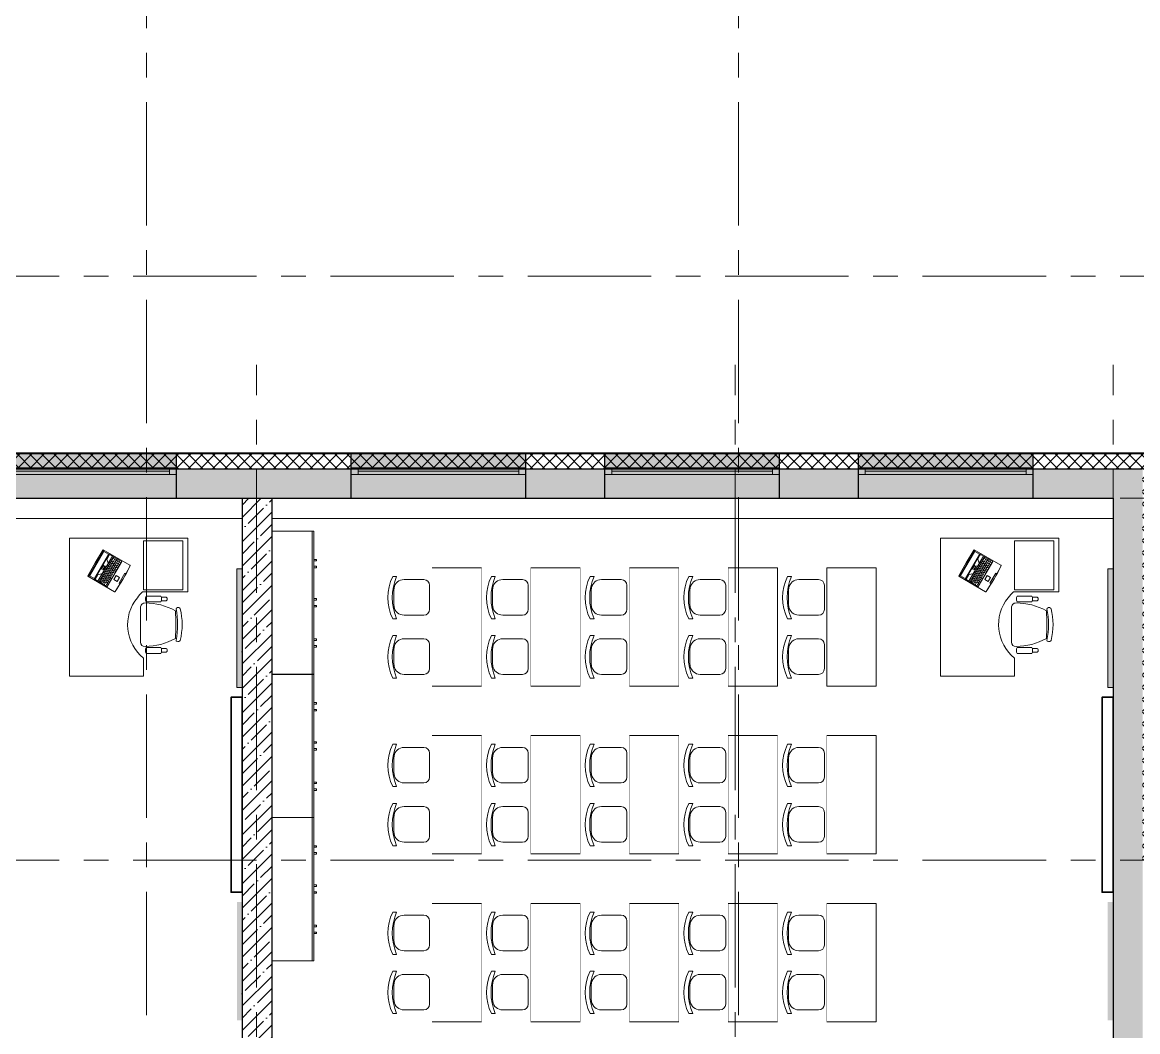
# Model space of a CAD drawing. Header units: millimetres. Extents: x -13407 to 95998, y -2611 to 109495.
# Drawn here: x 40313 to 51615, y 25741 to 35968 of the extents above; entities that cross this region are included whole.
import ezdxf

# ---------------------------------------------------------------- set-up
doc = ezdxf.new("R2010")
doc.units = ezdxf.units.MM
doc.linetypes.add('CENTER', pattern=[2, 1.25, -0.25, 0.25, -0.25])
for name, color, linetype, lineweight in [('АР_Навесной фасад', 5, 'Continuous', 5), ('АР_Окна БЛОК', 250, 'Continuous', 13), ('АР_Оси', 193, 'Continuous', 9), ('АР_Подоконники', 163, 'Continuous', 9), ('АР_Сущ Несущая стена', 202, 'Continuous', 30), ('АР_Утеплитель', 250, 'Continuous', 9), ('АР_Штриховка монолит', 250, 'Continuous', 9), ('ТХ_мебель передв', 250, 'Continuous', 13), ('ТХ_обор_комп принт', 30, 'Continuous', 13)]:
    doc.layers.add(name, color=color, linetype=linetype, lineweight=lineweight)
pattern_1 = [(45, (-951587.81, 109999.9), (-123.743687, 123.743687), []), (45, (-951464.07, 109999.9), (-123.743687, 123.743687), [218.75, -43.75, 0, -43.75])]

# ---------------------------------------------------------------- blocks, each defined once
blk = doc.blocks.new('*U201')
h = blk.add_hatch(color=253)
h.dxf.hatch_style = 1
h.paths.add_polyline_path([(-1770, -240), (0, -240), (0, 220), (-1770, 220)])
at = {"color": 253, "lineweight": 30}
for p, q in [((-1770, -240), (-1770, 220)), ((0, -240), (0, 220))]:
    blk.add_line(p, q, dxfattribs=at)
at = {"color": 253}
for p, q in [((0, 220), (-1770, 220)), ((-1770, 70), (0, 70)), ((-1770, 0), (0, 0)), ((-1700, 0), (-1700, 70)), ((-1700, 35), (-70, 35)), ((-70, 0), (-70, 70)), ((-1770, -240), (0, -240)), ((-1770, -240), (-1770, -240)), ((-1770, -240), (-1770, -240)), ((0, -240), (0, -240)), ((0, -240), (0, -240))]:
    blk.add_line(p, q, dxfattribs=at)
blk = doc.blocks.new('*U184')
h = blk.add_hatch(color=253)
h.dxf.hatch_style = 1
h.paths.add_polyline_path([(-1770, -240), (0, -240), (0, 220), (-1770, 220)])
at = {"color": 253, "lineweight": 30}
for p, q in [((-1770, -240), (-1770, 220)), ((0, -240), (0, 220))]:
    blk.add_line(p, q, dxfattribs=at)
at = {"color": 253}
for p, q in [((0, 220), (-1770, 220)), ((-1770, 70), (0, 70)), ((-1770, 0), (0, 0)), ((-1700, 0), (-1700, 70)), ((-1700, 35), (-70, 35)), ((-70, 0), (-70, 70)), ((-1770, -240), (0, -240)), ((-1770, -240), (-1770, -240)), ((-1770, -240), (-1770, -240)), ((0, -240), (0, -240)), ((0, -240), (0, -240))]:
    blk.add_line(p, q, dxfattribs=at)
blk = doc.blocks.new('*U185')
h = blk.add_hatch(color=253)
h.dxf.hatch_style = 1
h.paths.add_polyline_path([(-1770, -240), (0, -240), (0, 220), (-1770, 220)])
at = {"color": 253, "lineweight": 30}
for p, q in [((-1770, -240), (-1770, 220)), ((0, -240), (0, 220))]:
    blk.add_line(p, q, dxfattribs=at)
at = {"color": 253}
for p, q in [((0, 220), (-1770, 220)), ((-1770, 70), (0, 70)), ((-1770, 0), (0, 0)), ((-1700, 0), (-1700, 70)), ((-1700, 35), (-70, 35)), ((-70, 0), (-70, 70)), ((-1770, -240), (0, -240)), ((-1770, -240), (-1770, -240)), ((-1770, -240), (-1770, -240)), ((0, -240), (0, -240)), ((0, -240), (0, -240))]:
    blk.add_line(p, q, dxfattribs=at)
blk = doc.blocks.new('*U186')
h = blk.add_hatch(color=253)
h.dxf.hatch_style = 1
h.paths.add_polyline_path([(-1770, -240), (0, -240), (0, 220), (-1770, 220)])
at = {"color": 253, "lineweight": 30}
for p, q in [((-1770, -240), (-1770, 220)), ((0, -240), (0, 220))]:
    blk.add_line(p, q, dxfattribs=at)
at = {"color": 253}
for p, q in [((0, 220), (-1770, 220)), ((-1770, 70), (0, 70)), ((-1770, 0), (0, 0)), ((-1700, 0), (-1700, 70)), ((-1700, 35), (-70, 35)), ((-70, 0), (-70, 70)), ((-1770, -240), (0, -240)), ((-1770, -240), (-1770, -240)), ((-1770, -240), (-1770, -240)), ((0, -240), (0, -240)), ((0, -240), (0, -240))]:
    blk.add_line(p, q, dxfattribs=at)
blk = doc.blocks.new('laptop')
at = {"color": 253}
for p, q in [((-150, 325), (-155, 323)), ((-150, 325), (-155, 323)), ((-155, 323), (-155, 10)), ((-155, 323), (-155, 10)), ((-150, 313), (-155, 311)), ((155, 248), (-155, 248)), ((0, 326), (-150, 325)), ((0, 326), (-150, 325)), ((0, 314), (-150, 313)), ((-147, 210), (-147, 234)), ((-143, 309), (-140, 310)), ((-143, 254), (-143, 309)), ((-140, 253), (-143, 254)), ((-140, 310), (140, 310)), ((140, 253), (-140, 253)), ((-137, 244), (-96, 244)), ((-68, 219), (-92, 243)), ((-19, 242), (-21, 242)), ((-21, 242), (-21, 237)), ((-21, 237), (-19, 237)), ((-19, 237), (-19, 242)), ((-6, 242), (-8, 242)), ((-8, 242), (-8, 237)), ((-8, 237), (-6, 237)), ((-6, 237), (-6, 242)), ((150, 325), (0, 326)), ((150, 325), (0, 326)), ((150, 313), (0, 314)), ((8, 242), (6, 242)), ((6, 242), (6, 237)), ((6, 237), (8, 237)), ((8, 237), (8, 242)), ((21, 242), (19, 242)), ((19, 242), (19, 237)), ((19, 237), (21, 237)), ((21, 237), (21, 242)), ((68, 219), (92, 243)), ((96, 244), (137, 244)), ((140, 310), (143, 309)), ((143, 254), (140, 253)), ((143, 309), (143, 254)), ((147, 234), (147, 210)), ((155, 323), (150, 325)), ((155, 323), (150, 325)), ((155, 311), (150, 313)), ((155, 10), (155, 323)), ((155, 10), (155, 323)), ((-147, 210), (-147, 100)), ((147, 210), (-147, 210)), ((-147, 210), (-72, 210)), ((-130, 194), (-147, 194)), ((147, 192), (-147, 192)), ((147, 173), (-147, 173)), ((147, 155), (-147, 155)), ((147, 137), (-147, 137)), ((147, 118), (-147, 118)), ((-138, 192), (-138, 173)), ((-130, 210), (-130, 194)), ((-129, 173), (-129, 155)), ((-128, 210), (-128, 194)), ((76, 194), (-128, 194)), ((-123, 155), (-123, 137)), ((-123, 118), (-123, 100)), ((-119, 192), (-119, 173)), ((-114, 137), (-114, 118)), ((-111, 210), (-111, 194)), ((-110, 173), (-110, 155)), ((-103, 155), (-103, 137)), ((-99, 192), (-99, 173)), ((-98, 118), (-98, 100)), ((-94, 210), (-94, 194)), ((-94, 137), (-94, 118)), ((-90, 173), (-90, 155)), ((-84, 155), (-84, 137)), ((-80, 192), (-80, 173)), ((-77, 210), (-77, 194)), ((-75, 137), (-75, 118)), ((-74, 118), (-74, 100)), ((-71, 173), (-71, 155)), ((-64, 155), (-64, 137)), ((-60, 210), (-60, 194)), ((-60, 192), (-60, 173)), ((-55, 137), (-55, 118)), ((-55, 118), (-55, 100)), ((-51, 173), (-51, 155)), ((-45, 155), (-45, 137)), ((-43, 210), (-43, 194)), ((-41, 192), (-41, 173)), ((-36, 137), (-36, 118)), ((-32, 173), (-32, 155)), ((-26, 210), (-26, 194)), ((-25, 155), (-25, 137)), ((-21, 226), (-21, 220)), ((21, 226), (-21, 226)), ((-21, 220), (21, 220)), ((-21, 192), (-21, 173)), ((-16, 137), (-16, 118)), ((-12, 173), (-12, 155)), ((-9, 210), (-9, 194)), ((-6, 155), (-6, 137)), ((-2, 192), (-2, 173)), ((3, 137), (3, 118)), ((7, 173), (7, 155)), ((8, 210), (8, 194)), ((9, 118), (9, 100)), ((14, 155), (14, 137)), ((18, 192), (18, 173)), ((21, 220), (21, 226)), ((23, 137), (23, 118)), ((25, 210), (25, 194)), ((27, 173), (27, 155)), ((29, 118), (29, 100)), ((33, 155), (33, 137)), ((37, 192), (37, 173)), ((42, 210), (42, 194)), ((42, 137), (42, 118)), ((46, 173), (46, 155)), ((48, 118), (48, 100)), ((53, 155), (53, 137)), ((57, 192), (57, 173)), ((59, 210), (59, 194)), ((62, 137), (62, 118)), ((66, 173), (66, 155)), ((68, 118), (68, 100)), ((69, 210), (69, 211)), ((69, 210), (69, 211)), ((147, 210), (69, 210)), ((72, 155), (72, 137)), ((76, 210), (76, 194)), ((76, 192), (76, 173)), ((79, 210), (79, 194)), ((147, 194), (79, 194)), ((81, 137), (81, 118)), ((85, 173), (85, 155)), ((87, 118), (87, 100)), ((90, 118), (90, 100)), ((92, 155), (92, 137)), ((96, 210), (96, 194)), ((96, 192), (96, 173)), ((105, 173), (105, 155)), ((109, 137), (109, 100)), ((113, 210), (113, 194)), ((129, 192), (129, 100)), ((130, 210), (130, 194)), ((147, 210), (147, 100)), ((-155, 10), (-155, 8)), ((-155, 8), (-152, 5)), ((-152, 5), (-150, 5)), ((-150, 5), (0, 0)), ((147, 100), (-147, 100)), ((-59, 14), (-59, 1)), ((59, 14), (-59, 14)), ((-59, 1), (-59, 14)), ((-59, 14), (59, 14)), ((0, 0), (150, 5)), ((59, 1), (59, 14)), ((59, 14), (59, 1)), ((150, 5), (153, 6)), ((153, 6), (155, 8)), ((155, 8), (155, 10))]:
    blk.add_line(p, q, dxfattribs=at)
blk.add_lwpolyline([(-52, 79), (-4, 79), (-4, 39), (-52, 39)], close=True, dxfattribs=at)
for centre, radius, start, end in [((-137, 234), 10, 90, 180), ((-96, 239), 5, 45, 90), ((96, 239), 5, 90, 135), ((137, 234), 10, 0, 90), ((-72, 215), 5, 270, 45), ((72, 215), 5, 135, 236.1175), ((-150, 10), 5, 180, 266.4167), ((0, 2405), 2405, 266.4167, 273.5833), ((150, 10), 5, 273.5833, 0)]:
    blk.add_arc(centre, radius, start, end, dxfattribs=at)
blk = doc.blocks.new('мваи')
at = {"color": 253}
for points in [[(95699, 222916), (95154, 222916), (95154, 221715), (96551, 221715), (96551, 222466), (96371, 222466)], [(95699, 222456), (95699, 222916)], [(95752, 222694), (95752, 222646)], [(95789, 222694), (95789, 222646)], [(96271, 222694), (96271, 222646)], [(96308, 222694), (96308, 222646)], [(95741, 222641), (95741, 222493)], [(95800, 222641), (95800, 222493)], [(96260, 222641), (96260, 222493)], [(96324, 222641), (96324, 222493)], [(96551, 222466), (96551, 221715), (95154, 221715)]]:
    blk.add_lwpolyline(points, dxfattribs=at)
blk.add_lwpolyline([(95180, 222864), (95678, 222864), (95678, 222466), (95180, 222466)], close=True, dxfattribs=at)
blk.add_lwpolyline([(96250, 222482, 0.127479), (96170, 222789, 0.028308), (95890, 222789, 0.127479), (95810, 222482, 0.416667), (95858, 222435), (96207, 222435)], format="xyb", dxfattribs=at)
for centre, radius, start, end in [((96030, 222190), 667, 75.9812, 104.0188), ((96030, 221982), 829, 78.7648, 101.2352)]:
    blk.add_arc(centre, radius, start, end, dxfattribs=at)
for points in [[(95868, 222795), (95858, 222800), (95852, 222821), (95863, 222832)], [(95863, 222832), (95863, 222837), (95868, 222837), (95868, 222837)], [(96191, 222837), (96202, 222832), (96207, 222816), (96197, 222800)], [(96197, 222800), (96197, 222800), (96197, 222795), (96191, 222795)], [(95741, 222641), (95757, 222652), (95778, 222652), (95800, 222641)], [(95752, 222694), (95757, 222705), (95768, 222710), (95778, 222705)], [(95778, 222705), (95784, 222699), (95784, 222699), (95789, 222694)], [(96260, 222641), (96281, 222652), (96302, 222652), (96324, 222641)], [(96271, 222694), (96276, 222705), (96292, 222710), (96302, 222705)], [(96302, 222705), (96302, 222699), (96308, 222699), (96308, 222694)], [(95757, 222403), (95736, 222419), (95715, 222435), (95699, 222456)], [(95800, 222493), (95778, 222482), (95757, 222482), (95741, 222493)], [(96371, 222466), (96218, 222281), (95942, 222249), (95757, 222403)], [(96250, 222482), (96255, 222456), (96234, 222435), (96207, 222435)], [(96324, 222493), (96302, 222482), (96281, 222482), (96260, 222493)]]:
    blk.add_open_spline(points, degree=3, dxfattribs=at)
at = {"color": 253, "rotation": 150}
blk.add_blockref('laptop', (95567, 222259), dxfattribs=at)
blk = doc.blocks.new('Стул парты')
at = {"color": 253}
for points in [[(-95, -360, -0.36493), (-180, -259), (-180, -58, -0.414078), (-122, 0), (122, 0, -0.414078), (180, -58), (180, -259, -0.36493), (95, -360, -0.041656)], [(-212, -334, 0.203875), (217, -334), (217, -374, -0.227009), (-212, -374)]]:
    blk.add_lwpolyline(points, format="xyb", close=True, dxfattribs=at)
blk = doc.blocks.new('У018')
at = {"layer": 'ТХ_мебель передв', "color": 253, "ltscale": 100, "const_width": 2}
blk.add_lwpolyline([(94750, 82280), (95250, 82280), (95250, 81080), (94750, 81080)], close=True, dxfattribs=at)
blk = doc.blocks.new('тумба под доской')
at = {"color": 253}
for points in [[(-1451, -426), (0, -426), (0, 0), (-1451, 0)], [(-1165, -453), (-1149, -453), (-1149, -426), (-1165, -426)], [(-1096, -453), (-1080, -453), (-1080, -426), (-1096, -426)], [(-768, -453), (-752, -453), (-752, -426), (-768, -426)], [(-699, -453), (-683, -453), (-683, -426), (-699, -426)], [(-360, -453), (-344, -453), (-344, -426), (-360, -426)], [(-291, -453), (-275, -453), (-275, -426), (-291, -426)]]:
    blk.add_lwpolyline(points, close=True, dxfattribs=at)
blk.add_lwpolyline([(-1451, -410), (0, -410)], dxfattribs=at)

msp = doc.modelspace()

# ---------------------------------------------------------------- hatches: boundary and pattern name
at = {"layer": 'АР_Утеплитель', "ltscale": 100}
h = msp.add_hatch(dxfattribs=at)
h.set_pattern_fill('ANSI37', color=253, scale=700)
h.set_pattern_definition([(45, (-945096.63, 49153.53), (-61.871843, 61.871843), []), (135, (-945096.63, 49153.53), (-61.871843, -61.871843), [])])
h.paths.add_polyline_path([(14829.8, 47170), (17959.8, 47170), (17959.8, 44240), (21080, 44240), (21080, 36220), (17279.8, 36220), (17279.8, 36090), (11889.8, 36090), (11889.8, 27480), (16865, 27480), (16865, 31445), (51665, 31445), (51665, 27480), (62165, 27480), (62165, 9610), (68515, 9610), (68515, -100), (55415, -100), (55415, 6250), (47535, 6250), (47535, 11440), (38999.7, 11440), (38999.7, 11040), (39149.7, 11040), (39149.7, 11290), (47385, 11290), (47385, 6100), (55265, 6100), (55265, -250), (68665, -250), (68665, 9760), (62315, 9760), (62315, 27630), (51815, 27630), (51815, 31595), (16715, 31595), (16715, 27630), (12039.8, 27630), (12039.8, 35940), (17429.8, 35940), (17429.8, 36070), (21230, 36070), (21230, 44390), (18109.8, 44390), (18109.8, 47320), (14979.8, 47320), (14979.8, 47738.8), (14834.2, 47738.8)])
at = {"layer": 'АР_Штриховка монолит', "ltscale": 100}
h = msp.add_hatch(dxfattribs=at)
h.set_pattern_fill('ANSI35', color=253, scale=700)
h.set_pattern_definition(pattern_1)
h.paths.add_polyline_path([(51365, 31445), (16865, 31445), (16865, 27480), (16865, 27280), (16865, 19960), (16965, 19960), (16965, 18702.5), (17165, 18702.5), (17165, 19660), (20920, 19660), (20920, 18477.5), (21120, 18477.5), (21120, 19660), (31817, 19660), (31817, 19960), (17165, 19960), (17165, 31145), (51365, 31145)])
h = msp.add_hatch(dxfattribs=at)
h.set_pattern_fill('ANSI35', color=253, scale=700)
h.set_pattern_definition(pattern_1)
h.paths.add_polyline_path([(51665, 31445), (51365, 31445), (51365, 31145), (51365, 19960), (40410, 19960), (40410, 19660), (47535, 19660), (47535, 18477.5), (47735, 18477.5), (47735, 19660), (51365, 19660), (51365, 18702.5), (51565, 18702.5), (51565, 19660), (51665, 19660), (51665, 27280), (51665, 27280.3), (51665, 27480.3), (51665, 27480)])
h = msp.add_hatch(dxfattribs=at)
h.set_pattern_fill('ANSI35', color=253, scale=700)
h.set_pattern_definition([(45, (-931662.81, 121934.54), (-123.743687, 123.743687), []), (45, (-931539.07, 121934.54), (-123.743687, 123.743687), [218.75, -43.75, 0, -43.75])])
h.paths.add_polyline_path([(42840, 31145), (42540, 31145), (42540, 23374.6), (42840, 23374.6)])
at = {"layer": 'ТХ_мебель передв', "transparency": 33554508}
h = msp.add_hatch(color=253, dxfattribs=at)
h.dxf.hatch_style = 1
h.paths.add_polyline_path([(42540, 30428.8), (42487.1, 30428.8), (42487.1, 29228.8), (42540, 29228.8)])
h = msp.add_hatch(color=253, dxfattribs=at)
h.dxf.hatch_style = 1
h.paths.add_polyline_path([(51365, 30428.8), (51312.1, 30428.8), (51312.1, 29228.8), (51365, 29228.8)])
h = msp.add_hatch(color=253, dxfattribs=at)
h.dxf.hatch_style = 1
h.paths.add_polyline_path([(42487.1, 25855.3), (42540, 25855.3), (42540, 27054.1), (42487.1, 27054.1)])
h = msp.add_hatch(color=253, dxfattribs=at)
h.dxf.hatch_style = 1
h.paths.add_polyline_path([(51312.1, 25855.3), (51365, 25855.3), (51365, 27054.1), (51312.1, 27054.1)])

# ---------------------------------------------------------------- linework, layer by layer
at = {"layer": 'АР_Навесной фасад', "color": 253, "ltscale": 100}
for p, q in [((16705, 31605), (51825, 31605)), ((16715, 31595), (51815, 31595))]:
    msp.add_line(p, q, dxfattribs=at)
at = {"layer": 'АР_Оси', "color": 253, "linetype": 'CENTER', "ltscale": 1000}
for p, q in [((41569.9, 79157.5), (41569.9, 23425.1)), ((47569.9, 79157.5), (47569.9, 23425.1)), ((-12563.8, 33395), (70614.6, 33395)), ((42685, -1811.3), (42685, 32496.2)), ((47535, -1811.3), (47535, 32496.2)), ((51365, -1811.3), (51365, 32496.2)), ((-12563.8, 31145), (70614.6, 31145)), ((-12563.8, 27480), (71033.4, 27480))]:
    msp.add_line(p, q, dxfattribs=at)
at = {"layer": 'АР_Подоконники', "color": 253, "ltscale": 100}
for p, q in [((34295, 30941.5), (42540, 30941.4)), ((42840, 30941.5), (51365, 30941.4))]:
    msp.add_line(p, q, dxfattribs=at)
at = {"layer": 'АР_Сущ Несущая стена', "color": 253, "ltscale": 100}
for p, q in [((16865, 31445), (51665, 31445)), ((17165, 31145), (51365, 31145)), ((42540, 31145), (42540, 23374.6)), ((42840, 31145), (42840, 23374.6)), ((51365, 31145), (51365, 19960))]:
    msp.add_line(p, q, dxfattribs=at)
at = {"layer": 'ТХ_мебель передв', "color": 253}
for p, q in [((44965.1, 30441.4), (44465.1, 30441.4)), ((44965.1, 30441.4), (44465.1, 30441.4)), ((44465.1, 30441.4), (44965.1, 30441.4)), ((45965.1, 30441.4), (45465.1, 30441.4)), ((45965.1, 30441.4), (45465.1, 30441.4)), ((45465.1, 30441.4), (45965.1, 30441.4)), ((46965.1, 30441.4), (46465.1, 30441.4)), ((46965.1, 30441.4), (46465.1, 30441.4)), ((46465.1, 30441.4), (46965.1, 30441.4)), ((47965.1, 30441.4), (47465.1, 30441.4)), ((47965.1, 30441.4), (47465.1, 30441.4)), ((47465.1, 30441.4), (47965.1, 30441.4)), ((47965.1, 29841.4), (47965.1, 30441.4)), ((47965.1, 29841.4), (47965.1, 30441.4)), ((47965.1, 30441.4), (47965.1, 29841.4)), ((48965.1, 30441.4), (48465.1, 30441.4)), ((48465.1, 30441.4), (48465.1, 29841.4)), ((48465.1, 29841.4), (48465.1, 30441.4)), ((48465.1, 30441.4), (48965.1, 30441.4)), ((48965.1, 29841.4), (48965.1, 30441.4)), ((48965.1, 30441.4), (48965.1, 29841.4)), ((47965.1, 29241.4), (47965.1, 29841.4)), ((47965.1, 29241.4), (47965.1, 29841.4)), ((47965.1, 29841.4), (47965.1, 29241.4)), ((48465.1, 29841.4), (48465.1, 29241.4)), ((48465.1, 29841.4), (48465.1, 29241.4)), ((48465.1, 29241.4), (48465.1, 29841.4)), ((48965.1, 29241.4), (48965.1, 29841.4)), ((48965.1, 29241.4), (48965.1, 29841.4)), ((48965.1, 29841.4), (48965.1, 29241.4)), ((44465.1, 29241.4), (44965.1, 29241.4)), ((44465.1, 29241.4), (44965.1, 29241.4)), ((44965.1, 29241.4), (44465.1, 29241.4)), ((45465.1, 29241.4), (45965.1, 29241.4)), ((45465.1, 29241.4), (45965.1, 29241.4)), ((45965.1, 29241.4), (45465.1, 29241.4)), ((46465.1, 29241.4), (46965.1, 29241.4)), ((46465.1, 29241.4), (46965.1, 29241.4)), ((46965.1, 29241.4), (46465.1, 29241.4)), ((47465.1, 29241.4), (47965.1, 29241.4)), ((47465.1, 29241.4), (47965.1, 29241.4)), ((47965.1, 29241.4), (47465.1, 29241.4)), ((48465.1, 29241.4), (48965.1, 29241.4)), ((48465.1, 29241.4), (48965.1, 29241.4)), ((48965.1, 29241.4), (48465.1, 29241.4)), ((44965.1, 28741.4), (44465.1, 28741.4)), ((44965.1, 28741.4), (44465.1, 28741.4)), ((44465.1, 28741.4), (44965.1, 28741.4)), ((45965.1, 28741.4), (45465.1, 28741.4)), ((45965.1, 28741.4), (45465.1, 28741.4)), ((45465.1, 28741.4), (45965.1, 28741.4)), ((46965.1, 28741.4), (46465.1, 28741.4)), ((46965.1, 28741.4), (46465.1, 28741.4)), ((46465.1, 28741.4), (46965.1, 28741.4)), ((47965.1, 28741.4), (47465.1, 28741.4)), ((47965.1, 28741.4), (47465.1, 28741.4)), ((47465.1, 28741.4), (47965.1, 28741.4)), ((48965.1, 28741.4), (48465.1, 28741.4)), ((48965.1, 28741.4), (48465.1, 28741.4)), ((48465.1, 28741.4), (48965.1, 28741.4)), ((48965.1, 28141.4), (48965.1, 28741.4)), ((48965.1, 28141.4), (48965.1, 28741.4)), ((48965.1, 28741.4), (48965.1, 28141.4)), ((48965.1, 27541.4), (48965.1, 28141.4)), ((48965.1, 27541.4), (48965.1, 28141.4)), ((48965.1, 28141.4), (48965.1, 27541.4)), ((44465.1, 27541.4), (44965.1, 27541.4)), ((44465.1, 27541.4), (44965.1, 27541.4)), ((44965.1, 27541.4), (44465.1, 27541.4)), ((45465.1, 27541.4), (45965.1, 27541.4)), ((45465.1, 27541.4), (45965.1, 27541.4)), ((45965.1, 27541.4), (45465.1, 27541.4)), ((46465.1, 27541.4), (46965.1, 27541.4)), ((46465.1, 27541.4), (46965.1, 27541.4)), ((46965.1, 27541.4), (46465.1, 27541.4)), ((47465.1, 27541.4), (47965.1, 27541.4)), ((47465.1, 27541.4), (47965.1, 27541.4)), ((47965.1, 27541.4), (47465.1, 27541.4)), ((48465.1, 27541.4), (48965.1, 27541.4)), ((48465.1, 27541.4), (48965.1, 27541.4)), ((48965.1, 27541.4), (48465.1, 27541.4)), ((44965.1, 27041.4), (44465.1, 27041.4)), ((44965.1, 27041.4), (44465.1, 27041.4)), ((44465.1, 27041.4), (44965.1, 27041.4)), ((45965.1, 27041.4), (45465.1, 27041.4)), ((45965.1, 27041.4), (45465.1, 27041.4)), ((45465.1, 27041.4), (45965.1, 27041.4)), ((46965.1, 27041.4), (46465.1, 27041.4)), ((46965.1, 27041.4), (46465.1, 27041.4)), ((46465.1, 27041.4), (46965.1, 27041.4)), ((47965.1, 27041.4), (47465.1, 27041.4)), ((47965.1, 27041.4), (47465.1, 27041.4)), ((47465.1, 27041.4), (47965.1, 27041.4)), ((48965.1, 27041.4), (48465.1, 27041.4)), ((48965.1, 27041.4), (48465.1, 27041.4)), ((48465.1, 27041.4), (48965.1, 27041.4)), ((48965.1, 26441.4), (48965.1, 27041.4)), ((48965.1, 26441.4), (48965.1, 27041.4)), ((48965.1, 27041.4), (48965.1, 26441.4)), ((48965.1, 25841.4), (48965.1, 26441.4)), ((48965.1, 25841.4), (48965.1, 26441.4)), ((48965.1, 26441.4), (48965.1, 25841.4)), ((44465.1, 25841.4), (44965.1, 25841.4)), ((44465.1, 25841.4), (44965.1, 25841.4)), ((44965.1, 25841.4), (44465.1, 25841.4)), ((45465.1, 25841.4), (45965.1, 25841.4)), ((45465.1, 25841.4), (45965.1, 25841.4)), ((45965.1, 25841.4), (45465.1, 25841.4)), ((46465.1, 25841.4), (46965.1, 25841.4)), ((46465.1, 25841.4), (46965.1, 25841.4)), ((46965.1, 25841.4), (46465.1, 25841.4)), ((47465.1, 25841.4), (47965.1, 25841.4)), ((47465.1, 25841.4), (47965.1, 25841.4)), ((47965.1, 25841.4), (47465.1, 25841.4)), ((48465.1, 25841.4), (48965.1, 25841.4)), ((48465.1, 25841.4), (48965.1, 25841.4)), ((48965.1, 25841.4), (48465.1, 25841.4))]:
    msp.add_line(p, q, dxfattribs=at)
for points in [[(42540, 29228.8), (42487.1, 29228.8), (42487.1, 30428.8), (42540, 30428.8)], [(51365, 29228.8), (51312.1, 29228.8), (51312.1, 30428.8), (51365, 30428.8)]]:
    msp.add_lwpolyline(points, close=True, dxfattribs=at)
at = {"layer": 'ТХ_обор_комп принт', "color": 253, "lineweight": 35}
for points in [[(42540, 27154.1), (42428.8, 27154.1), (42428.8, 29128.8), (42540, 29128.8)], [(51365, 27154.1), (51253.8, 27154.1), (51253.8, 29128.8), (51365, 29128.8)]]:
    msp.add_lwpolyline(points, close=True, dxfattribs=at)

# ---------------------------------------------------------------- block references
at = {"layer": 'АР_Окна БЛОК', "color": 253}
for name, p in [('*U186', (41875, 31385)), ('*U185', (45415, 31385)), ('*U184', (47985, 31385)), ('*U201', (50555, 31385))]:
    msp.add_blockref(name, p, dxfattribs=at)
at = {"layer": 'ТХ_мебель передв', "color": 253, "rotation": 270}
for name, p in [('мваи', (-180924.3, 125895.1)), ('мваи', (-172099.3, 125895.1)), ('Стул парты', (44440.1, 30141.4)), ('Стул парты', (45440.1, 30141.4)), ('Стул парты', (46440.1, 30141.4)), ('Стул парты', (47440.1, 30141.4)), ('Стул парты', (48440.1, 30141.4)), ('Стул парты', (44440.1, 29541.4)), ('Стул парты', (45440.1, 29541.4)), ('Стул парты', (46440.1, 29541.4)), ('Стул парты', (47440.1, 29541.4)), ('Стул парты', (48440.1, 29541.4)), ('Стул парты', (44440.1, 28441.4)), ('Стул парты', (45440.1, 28441.4)), ('Стул парты', (46440.1, 28441.4)), ('Стул парты', (47440.1, 28441.4)), ('Стул парты', (48440.1, 28441.4)), ('Стул парты', (44440.1, 27841.4)), ('Стул парты', (45440.1, 27841.4)), ('Стул парты', (46440.1, 27841.4)), ('Стул парты', (47440.1, 27841.4)), ('Стул парты', (48440.1, 27841.4)), ('Стул парты', (44440.1, 26741.4)), ('Стул парты', (45440.1, 26741.4)), ('Стул парты', (46440.1, 26741.4)), ('Стул парты', (47440.1, 26741.4)), ('Стул парты', (48440.1, 26741.4)), ('Стул парты', (44440.1, 26141.4)), ('Стул парты', (45440.1, 26141.4)), ('Стул парты', (46440.1, 26141.4)), ('Стул парты', (47440.1, 26141.4)), ('Стул парты', (48440.1, 26141.4))]:
    msp.add_blockref(name, p, dxfattribs=at)
at = {"layer": 'ТХ_мебель передв', "color": 253, "xscale": -1, "rotation": 90}
for p in [(42840, 29361.3), (42840, 27910.7), (42840, 26460.1)]:
    msp.add_blockref('тумба под доской', p, dxfattribs=at)
at = {"layer": 'ТХ_мебель передв', "color": 253}
for p in [(-50284.9, -51838.8), (-49284.9, -51838.8), (-48284.9, -51838.8), (-47284.9, -51838.8), (-46284.9, -51838.8), (-50284.9, -53538.8), (-49284.9, -53538.8), (-48284.9, -53538.8), (-47284.9, -53538.8), (-46284.9, -53538.8), (-50284.9, -55238.8), (-49284.9, -55238.8), (-48284.9, -55238.8), (-47284.9, -55238.8), (-46284.9, -55238.8)]:
    msp.add_blockref('У018', p, dxfattribs=at)

doc.saveas('drawing.dxf')
